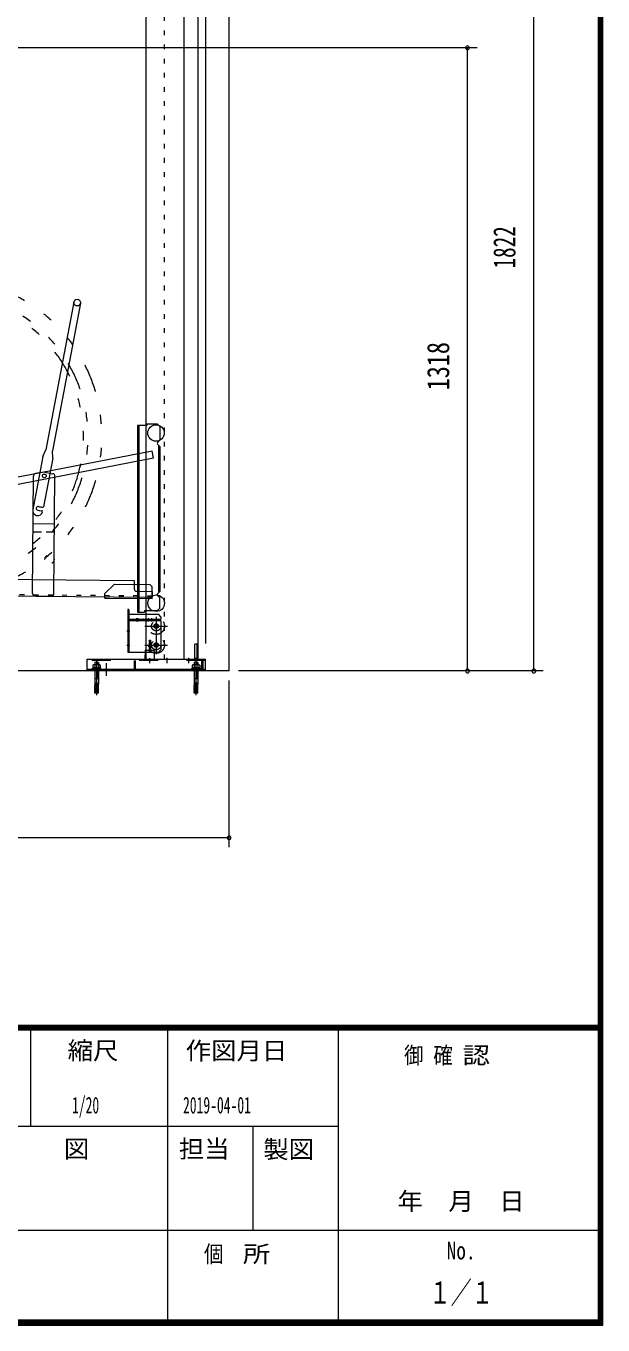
# Model space of a CAD drawing. Units: millimetres, scale not verified. Extents: x -5740 to 5740, y -4020 to 4020.
# Drawn here: x 4520 to 5740, y -4020 to -1272 of the extents above; entities that cross this region are included whole.
import ezdxf
from ezdxf.enums import TextEntityAlignment as Align

# ---------------------------------------------------------------- set-up
doc = ezdxf.new("R2010")
doc.units = ezdxf.units.MM
doc.header["$LTSCALE"] = 10
for name, pattern in [('USER1', [3, 1, -2]), ('USER2', [10, 4, -6]), ('USER4', [24, 12, -5, 2, -5]), ('USER6', [25, 6, -5, 2, -5, 2, -5])]:
    doc.linetypes.add(name, pattern=pattern)
for name, color, linetype, lineweight in [('0-2_2-03BODL', 7, 'Continuous', 18), ('0-B_2-F', 3, 'Continuous', 18), ('1-0_0-00', 4, 'Continuous', 18)]:
    doc.layers.add(name, color=color, linetype=linetype, lineweight=lineweight)
doc.styles.add('ＭＳ ゴシック', font='')
doc.styles.get('ＭＳ ゴシック').set_extended_font_data('MS Gothic')

msp = doc.modelspace()

# ---------------------------------------------------------------- linework, layer by layer
at = {"layer": '0-2_2-03BODL'}
for p, q in [((4949.32, -2636.58), (4949.32, -136.58)), ((4797.82, -2114.19), (4775.82, -2114.19)), ((4775.82, -2114.19), (4775.82, -2117.69)), ((4802.82, -2119.19), (4797.82, -2114.19)), ((4775.82, -2117.69), (4755.82, -2117.69)), ((4755.82, -2117.69), (4755.82, -2512.19)), ((4758.32, -2117.69), (4758.32, -2512.19)), ((4802.82, -2119.19), (4802.82, -2148.66)), ((4798.05, -2153.42), (4802.82, -2148.66)), ((4802.82, -2161.73), (4798.05, -2156.96)), ((4800.32, -2159.23), (4800.32, -2471.16)), ((4802.82, -2161.73), (4802.82, -2468.66)), ((4786.9, -2171.8), (3363.52, -2448.38)), ((4789.76, -2186.52), (3366.38, -2463.11)), ((4789.76, -2186.52), (4786.9, -2171.8)), ((4534.21, -2472.76), (4536.28, -2223.85)), ((4557.98, -2216.02), (4540.45, -2218.96)), ((4559.71, -2216.04), (4577.19, -2219.27)), ((4579.2, -2473.13), (4581.28, -2224.23)), ((4535.44, -2324.76), (4580.44, -2325.14)), ((4535.29, -2342.08), (4552.82, -2342.23)), ((4562.76, -2342.31), (4580.29, -2342.46)), ((3037, -2430.79), (4748.94, -2445.04)), ((4748.94, -2445.04), (4748.79, -2463.04)), ((3036.71, -2465.79), (4786.65, -2480.36)), ((4686.63, -2482.53), (4686.71, -2472.53)), ((4706.88, -2452.69), (4686.71, -2472.53)), ((4706.88, -2452.69), (4781.88, -2453.32)), ((4753.75, -2468.08), (4786.75, -2468.36)), ((4786.83, -2458.36), (4781.88, -2453.32)), ((4786.63, -2483.36), (4786.83, -2458.36)), ((4786.75, -2468.36), (4786.65, -2480.36)), ((4802.82, -2468.66), (4798.05, -2473.42)), ((4539.16, -2477.8), (4574.16, -2478.09)), ((4686.63, -2482.53), (4786.63, -2483.36)), ((4802.82, -2481.73), (4798.05, -2476.96)), ((4802.82, -2503.69), (4802.82, -2481.73)), ((4735.32, -2506.69), (4735.32, -2596.69)), ((4737.82, -2506.69), (4735.32, -2506.69)), ((4735.32, -2516.69), (4800.32, -2516.69)), ((4735.32, -2527.69), (4737.82, -2527.69)), ((4737.82, -2506.69), (4737.82, -2596.69)), ((4737.82, -2526.69), (4805.32, -2526.69)), ((4755.82, -2512.19), (4770.82, -2512.19)), ((4768.32, -2527.69), (4768.32, -2528.69)), ((4770.32, -2526.69), (4770.32, -2529.69)), ((4770.82, -2508.69), (4797.82, -2508.69)), ((4770.82, -2508.69), (4770.82, -2512.19)), ((4790.32, -2526.69), (4790.32, -2529.69)), ((4802.82, -2503.69), (4797.82, -2508.69)), ((4798.32, -2526.69), (4798.32, -2529.69)), ((4805.32, -2521.69), (4800.32, -2516.69)), ((4805.32, -2521.69), (4805.32, -2526.69)), ((4735.32, -2540.69), (4737.82, -2540.69)), ((4737.82, -2529.69), (4805.32, -2529.69)), ((4805.32, -2529.69), (4805.32, -2591.69)), ((4780.32, -2571.69), (4780.32, -2596.69)), ((4780.32, -2571.69), (4783.32, -2571.69)), ((4783.32, -2571.69), (4783.32, -2596.69)), ((4876.94, -2611.58), (4876.94, -2579.58)), ((4735.32, -2586.69), (4737.82, -2586.69)), ((4735.32, -2596.69), (4800.32, -2596.69)), ((4771.95, -2593.55), (4771.32, -2611.58)), ((4772.95, -2592.58), (4789.69, -2592.58)), ((4783.32, -2584.19), (4780.32, -2584.19)), ((4782.32, -2583.19), (4781.32, -2583.19)), ((4790.69, -2593.55), (4791.32, -2611.58)), ((4800.32, -2596.69), (4805.32, -2591.69)), ((4949.32, -2636.58), (1329.32, -2636.58)), ((4649.32, -2611.58), (4899.32, -2611.58)), ((4649.32, -2636.58), (4649.32, -2611.58)), ((4899.32, -2633.58), (4649.32, -2633.58)), ((4677.17, -2629.98), (4661.47, -2629.98)), ((4661.8, -2629.98), (4661.8, -2631.98)), ((4666.52, -2617.58), (4665.32, -2618.78)), ((4665.32, -2618.78), (4665.32, -2623.58)), ((4673.32, -2618.78), (4665.32, -2618.78)), ((4665.32, -2633.58), (4665.32, -2664.38)), ((4665.39, -2624.31), (4665.39, -2629.98)), ((4666.52, -2617.58), (4672.12, -2617.58)), ((4669.32, -2629.98), (4667.32, -2631.98)), ((4669.32, -2631.98), (4671.32, -2629.98)), ((4673.32, -2618.78), (4672.12, -2617.58)), ((4673.24, -2624.31), (4673.25, -2629.98)), ((4673.32, -2618.78), (4673.32, -2623.58)), ((4673.32, -2633.58), (4673.32, -2664.38)), ((4675.92, -2623.58), (4677.17, -2624.31)), ((4676.84, -2629.98), (4676.84, -2631.98)), ((4677.17, -2624.31), (4677.17, -2629.98)), ((4679.32, -2631.98), (4679.32, -2633.58)), ((4887.17, -2629.98), (4871.47, -2629.98)), ((4871.8, -2629.98), (4871.8, -2631.98)), ((4876.52, -2617.58), (4875.32, -2618.78)), ((4875.32, -2618.78), (4875.32, -2623.58)), ((4883.32, -2618.78), (4875.32, -2618.78)), ((4875.32, -2633.58), (4875.32, -2664.38)), ((4875.39, -2624.31), (4875.39, -2629.98)), ((4876.52, -2617.58), (4882.12, -2617.58)), ((4879.32, -2629.98), (4877.32, -2631.98)), ((4879.32, -2631.98), (4881.32, -2629.98)), ((4883.32, -2618.78), (4882.12, -2617.58)), ((4883.24, -2624.31), (4883.25, -2629.98)), ((4883.32, -2618.78), (4883.32, -2623.58)), ((4883.32, -2633.58), (4883.32, -2664.38)), ((4885.92, -2623.58), (4887.17, -2624.31)), ((4886.84, -2629.98), (4886.84, -2631.98)), ((4887.17, -2624.31), (4887.17, -2629.98)), ((4889.32, -2631.98), (4889.32, -2633.58)), ((4899.32, -2636.58), (4899.32, -2611.58)), ((4673.32, -2653.29), (4665.32, -2653.29)), ((4668.52, -2664.38), (4665.32, -2664.38)), ((4670.12, -2661.18), (4670.12, -2683.58)), ((4673.32, -2664.38), (4670.12, -2664.38)), ((4883.32, -2653.29), (4875.32, -2653.29)), ((4878.52, -2664.38), (4875.32, -2664.38)), ((4880.12, -2661.18), (4880.12, -2683.58)), ((4883.32, -2664.38), (4880.12, -2664.38)), ((4668.52, -2665.98), (4665.32, -2665.98)), ((4668.52, -2669.18), (4665.32, -2669.18)), ((4668.52, -2670.78), (4665.32, -2670.78)), ((4668.52, -2673.98), (4665.32, -2673.98)), ((4668.52, -2675.58), (4665.32, -2675.58)), ((4668.52, -2678.78), (4665.32, -2678.78)), ((4668.52, -2680.38), (4665.32, -2680.38)), ((4668.52, -2683.58), (4665.32, -2683.58)), ((4673.32, -2665.98), (4670.12, -2665.98)), ((4673.32, -2669.18), (4670.12, -2669.18)), ((4673.32, -2670.78), (4670.12, -2670.78)), ((4673.32, -2673.98), (4670.12, -2673.98)), ((4673.32, -2675.58), (4670.12, -2675.58)), ((4673.32, -2678.78), (4670.12, -2678.78)), ((4673.32, -2680.38), (4670.12, -2680.38)), ((4673.32, -2683.58), (4670.12, -2683.58)), ((4878.52, -2665.98), (4875.32, -2665.98)), ((4878.52, -2669.18), (4875.32, -2669.18)), ((4878.52, -2670.78), (4875.32, -2670.78)), ((4878.52, -2673.98), (4875.32, -2673.98)), ((4878.52, -2675.58), (4875.32, -2675.58)), ((4878.52, -2678.78), (4875.32, -2678.78)), ((4878.52, -2680.38), (4875.32, -2680.38)), ((4878.52, -2683.58), (4875.32, -2683.58)), ((4883.32, -2665.98), (4880.12, -2665.98)), ((4883.32, -2669.18), (4880.12, -2669.18)), ((4883.32, -2670.78), (4880.12, -2670.78)), ((4883.32, -2673.98), (4880.12, -2673.98)), ((4883.32, -2675.58), (4880.12, -2675.58)), ((4883.32, -2678.78), (4880.12, -2678.78)), ((4883.32, -2680.38), (4880.12, -2680.38)), ((4883.32, -2683.58), (4880.12, -2683.58))]:
    msp.add_line(p, q, dxfattribs=at)
at = {"layer": '0-2_2-03BODL', "color": 3}
for p, q in [((4774.32, -2611.58), (4774.32, -921.58)), ((4854.32, -2611.58), (4854.32, -921.58)), ((4884.32, -2611.58), (4884.32, -921.58)), ((4621.44, -1856.19), (4562.15, -2168.61)), ((4635.2, -1858.8), (4575.91, -2171.22)), ((4555.92, -2182.7), (4562.15, -2168.61)), ((4555.92, -2182.7), (4534.48, -2295.68)), ((4576.55, -2186.61), (4557.11, -2289.08)), ((4576.55, -2186.61), (4575.91, -2171.22)), ((4542.44, -2307.37), (4543.42, -2307.55)), ((4555.22, -2299), (4555.11, -2299.59)), ((4666.12, -2623.58), (4666.12, -2617.98)), ((4666.12, -2653.29), (4666.12, -2633.58)), ((4672.52, -2623.58), (4672.52, -2617.98)), ((4672.52, -2653.29), (4672.52, -2633.58)), ((4876.12, -2623.58), (4876.12, -2617.98)), ((4876.12, -2653.29), (4876.12, -2633.58)), ((4882.52, -2623.58), (4882.52, -2617.98)), ((4882.52, -2653.29), (4882.52, -2633.58)), ((4666.12, -2653.29), (4665.32, -2654.68)), ((4672.52, -2653.29), (4673.32, -2654.68)), ((4876.12, -2653.29), (4875.32, -2654.68)), ((4882.52, -2653.29), (4883.32, -2654.68))]:
    msp.add_line(p, q, dxfattribs=at)
at = {"layer": '0-2_2-03BODL', "linetype": 'USER1'}
for p, q in [((4812.82, -2611.58), (4812.82, -921.58)), ((3036.74, -2462.79), (4786.68, -2477.36)), ((4686.66, -2479.53), (4786.65, -2480.36))]:
    msp.add_line(p, q, dxfattribs=at)
at = {"layer": '0-2_2-03BODL', "color": 3, "linetype": 'USER4'}
for p, q in [((4753.32, -2524.69), (4753.32, -2531.69)), ((4756.18, -2524.69), (4756.18, -2531.69)), ((4778.32, -2524.69), (4778.32, -2531.69)), ((4785.32, -2524.69), (4785.32, -2531.69)), ((4795.32, -2522.06), (4795.32, -2561.33)), ((4733.32, -2551.69), (4739.82, -2551.69)), ((4771.17, -2541.69), (4819.44, -2541.69)), ((4733.32, -2581.69), (4739.82, -2581.69)), ((4771.17, -2581.69), (4819.44, -2581.69)), ((4795.32, -2562.06), (4795.32, -2601.33)), ((4778.32, -2584.19), (4780.32, -2584.19)), ((4781.32, -2609.69), (4781.32, -2620.02)), ((4817.82, -2608.58), (4817.82, -2620.02)), ((4863.32, -2608.58), (4863.32, -2620.02)), ((4879.32, -2608.58), (4879.32, -2687.58)), ((4663.32, -2633.58), (4663.32, -2636.58)), ((4669.32, -2613.58), (4669.32, -2687.58)), ((4675.32, -2633.58), (4675.32, -2636.58)), ((4683.32, -2633.58), (4683.32, -2636.58)), ((4689.32, -2619.91), (4689.32, -2646.76)), ((4695.32, -2633.58), (4695.32, -2636.58)), ((4873.32, -2633.58), (4873.32, -2636.58)), ((4885.32, -2633.58), (4885.32, -2636.58))]:
    msp.add_line(p, q, dxfattribs=at)
at = {"layer": '0-2_2-03BODL', "color": 3, "linetype": 'USER2'}
for p, q in [((4794.82, -2541.19), (4792.82, -2541.19)), ((4795.82, -2539.19), (4794.82, -2539.19)), ((4794.82, -2541.19), (4794.82, -2539.19)), ((4794.82, -2544.19), (4794.82, -2542.19)), ((4795.82, -2544.19), (4794.82, -2544.19)), ((4795.82, -2541.19), (4795.82, -2539.19)), ((4797.82, -2541.19), (4795.82, -2541.19)), ((4797.82, -2542.19), (4795.82, -2542.19)), ((4795.82, -2544.19), (4795.82, -2542.19)), ((4797.82, -2542.19), (4797.82, -2541.19)), ((4794.82, -2581.19), (4792.82, -2581.19)), ((4795.82, -2579.19), (4794.82, -2579.19)), ((4794.82, -2581.19), (4794.82, -2579.19)), ((4794.82, -2584.19), (4794.82, -2582.19)), ((4795.82, -2581.19), (4795.82, -2579.19)), ((4797.82, -2581.19), (4795.82, -2581.19)), ((4797.82, -2582.19), (4795.82, -2582.19)), ((4795.82, -2584.19), (4795.82, -2582.19)), ((4797.82, -2582.19), (4797.82, -2581.19)), ((4795.82, -2584.19), (4794.82, -2584.19)), ((4899.32, -2614.58), (4649.32, -2614.58)), ((4749.32, -2634.58), (4749.32, -2614.58)), ((4751.82, -2634.58), (4749.32, -2634.58)), ((4751.82, -2634.58), (4751.82, -2614.58)), ((4891.82, -2634.58), (4891.82, -2614.58)), ((4894.32, -2634.58), (4891.82, -2634.58)), ((4894.32, -2634.58), (4894.32, -2614.58))]:
    msp.add_line(p, q, dxfattribs=at)
for points in [[(4794.82, -2542.19), (4792.82, -2542.19), (4792.82, -2541.19)], [(4794.82, -2582.19), (4792.82, -2582.19), (4792.82, -2581.19)]]:
    msp.add_lwpolyline(points, dxfattribs=at)
at = {"layer": '0-2_2-03BODL'}
for points in [[(4881.69, -2611.58), (4881.69, -2579.58), (4876.94, -2579.58)], [(4679.32, -2631.98), (4659.32, -2631.98), (4659.32, -2633.58)], [(4675.92, -2623.58), (4662.72, -2623.58), (4661.47, -2624.31), (4661.47, -2629.98)], [(4889.32, -2631.98), (4869.32, -2631.98), (4869.32, -2633.58)], [(4885.92, -2623.58), (4872.72, -2623.58), (4871.47, -2624.31), (4871.47, -2629.98)], [(4665.32, -2669.18), (4665.32, -2665.98), (4666.12, -2664.38)], [(4670.12, -2661.18), (4668.52, -2661.18), (4668.52, -2683.58)], [(4673.32, -2669.18), (4673.32, -2665.98), (4672.52, -2664.38)], [(4875.32, -2669.18), (4875.32, -2665.98), (4876.12, -2664.38)], [(4880.12, -2661.18), (4878.52, -2661.18), (4878.52, -2683.58)], [(4883.32, -2669.18), (4883.32, -2665.98), (4882.52, -2664.38)], [(4665.32, -2673.98), (4665.32, -2670.78), (4666.12, -2669.18)], [(4665.32, -2678.78), (4665.32, -2675.58), (4666.12, -2673.98)], [(4665.32, -2683.58), (4665.32, -2680.38), (4666.12, -2678.78)], [(4673.32, -2673.98), (4673.32, -2670.78), (4672.52, -2669.18)], [(4673.32, -2678.78), (4673.32, -2675.58), (4672.52, -2673.98)], [(4673.32, -2683.58), (4673.32, -2680.38), (4672.52, -2678.78)], [(4875.32, -2673.98), (4875.32, -2670.78), (4876.12, -2669.18)], [(4875.32, -2678.78), (4875.32, -2675.58), (4876.12, -2673.98)], [(4875.32, -2683.58), (4875.32, -2680.38), (4876.12, -2678.78)], [(4883.32, -2673.98), (4883.32, -2670.78), (4882.52, -2669.18)], [(4883.32, -2678.78), (4883.32, -2675.58), (4882.52, -2673.98)], [(4883.32, -2683.58), (4883.32, -2680.38), (4882.52, -2678.78)]]:
    msp.add_lwpolyline(points, dxfattribs=at)
at = {"layer": '0-2_2-03BODL', "color": 3}
for centre, radius in [((4628.32, -1857.49), 7), ((4558.78, -2223.95), 4)]:
    msp.add_circle(centre, radius, dxfattribs=at)
at = {"layer": '0-2_2-03BODL'}
for centre, radius in [((4794.82, -2133.19), 17.5), ((4795.32, -2493.19), 17.5), ((4795.32, -2541.69), 4.1), ((4795.32, -2581.69), 4.1)]:
    msp.add_circle(centre, radius, dxfattribs=at)
at = {"layer": '0-2_2-03BODL', "linetype": 'USER1'}
msp.add_circle((4569.81, -2400.55), 9.6, dxfattribs=at)
at = {"layer": '0-2_2-03BODL', "color": 3, "linetype": 'USER2'}
for centre, radius in [((4795.32, -2541.69), 17.5), ((4795.32, -2541.69), 10), ((4795.32, -2541.69), 4.75), ((4795.32, -2581.69), 17.5), ((4795.32, -2581.69), 10), ((4795.32, -2581.69), 4.75)]:
    msp.add_circle(centre, radius, dxfattribs=at)
at = {"layer": '0-2_2-03BODL'}
for centre, radius, start, end in [((4799.82, -2155.19), 2.5, 135, 225), ((4541.28, -2223.89), 5, 99.52317, 179.52317), ((4558.8, -2220.95), 5, 79.52317, 99.52317), ((4576.28, -2224.18), 5, 359.52317, 79.52317), ((4753.79, -2463.08), 5, 179.52317, 269.52317), ((4539.21, -2472.8), 5, 179.52317, 269.52317), ((4574.21, -2473.09), 5, 269.52317, 359.52317), ((4799.82, -2475.19), 2.5, 135, 225), ((4769.32, -2527.69), 1, 90, 180), ((4769.32, -2528.69), 1, 180, 270), ((4772.95, -2593.58), 1, 90, 178), ((4781.32, -2584.19), 1, 90, 180), ((4782.32, -2584.19), 1, 0, 90), ((4789.69, -2593.58), 1, 2, 90), ((4663.43, -2626.61), 3.03, 49.56885, 90), ((4669.32, -2634.61), 11.02, 69.1357, 110.8643), ((4675.21, -2626.61), 3.03, 90, 130.42831), ((4873.43, -2626.61), 3.03, 49.56885, 90), ((4879.32, -2634.61), 11.02, 69.1357, 110.8643), ((4885.21, -2626.61), 3.03, 90, 130.42831)]:
    msp.add_arc(centre, radius, start, end, dxfattribs=at)
at = {"layer": '0-2_2-03BODL', "color": 3}
for centre, radius, start, end in [((4544.3, -2297.54), 10, 169.25487, 259.25487), ((4545.73, -2292.72), 4, 79.25487, 259.25487), ((4545.29, -2297.73), 10, 259.25487, 349.25487), ((4558.78, -2223.95), 74, 259.25487, 266.53187), ((4558.78, -2223.95), 66, 259.25487, 267.65887), ((4554.24, -2298.81), 1, 349.25487, 86.53187), ((4556.12, -2288.9), 1, 267.65887, 349.25487)]:
    msp.add_arc(centre, radius, start, end, dxfattribs=at)
at = {"layer": '0-2_2-03BODL', "color": 4, "linetype": 'USER6'}
for major_axis, start_param, end_param in [((-0.1, 330.2), 1.9393887, 6.2453577), ((-0.09, 300.2), 1.6841167, 6.2922093), ((-0.09, 290.2), 1.6844019, 6.2919207)]:
    msp.add_ellipse((4357.92, -2140.58), major_axis=major_axis, ratio=0.97706, start_param=start_param, end_param=end_param, dxfattribs=at)
at = {"layer": '0-B_2-F'}
for p, q in [((4899.32, 53.42), (4899.32, -2578.1)), ((5593.32, -2636.58), (5593.32, -814.58)), ((5473.32, -1318.58), (4054.96, -1318.58)), ((5453.32, -2636.58), (5453.32, -1318.58)), ((5613.32, -2636.58), (4969.32, -2636.58)), ((4949.32, -3009.34), (4949.32, -2656.58)), ((4949.32, -2989.34), (4029.32, -2989.34))]:
    msp.add_line(p, q, dxfattribs=at)
for centre, start, end in [((5453.32, -1318.58), 0, 180), ((5453.32, -1318.58), 180, 0), ((5453.32, -2636.58), 0, 180), ((5453.32, -2636.58), 180, 0), ((5593.32, -2636.58), 0, 180), ((5593.32, -2636.58), 180, 0), ((4949.32, -2989.34), 0, 180), ((4949.32, -2989.34), 180, 0)]:
    msp.add_arc(centre, 4, start, end, dxfattribs=at)
at = {"layer": '1-0_0-00', "color": 5}
for p, q in [((-5730.47, -3385.85), (5729.53, -3385.85)), ((5729.53, -3386.85), (-5730.47, -3386.85)), ((-5730.47, -3387.85), (5729.53, -3387.85)), ((5729.53, -3388.85), (-5730.47, -3388.85)), ((-5730.47, -3389.85), (5729.53, -3389.85)), ((5729.53, -3390.85), (-5730.47, -3390.85)), ((-5730.47, -3391.85), (5729.53, -3391.85)), ((5729.53, -3392.85), (-5730.47, -3392.85)), ((-5730.47, -3393.85), (5729.53, -3393.85)), ((5729.53, -3394.85), (-5730.47, -3394.85)), ((-5730.47, -3395.85), (5729.53, -3395.85)), ((4529.54, -3395.85), (4529.54, -3599.85)), ((4819.54, -4019.85), (4819.54, -3395.85)), ((5179.53, -3395.85), (5179.53, -4019.85)), ((5179.53, -3599.85), (3079.53, -3599.85)), ((4999.53, -3599.85), (4999.53, -3819.85)), ((5739.53, -3819.85), (3079.53, -3819.85))]:
    msp.add_line(p, q, dxfattribs=at)
for points in [[(5739.53, 4020.15), (-5740.47, 4020.15), (-5740.47, -4019.85), (5739.53, -4019.85)], [(5738.53, 4019.15), (5738.53, -4018.85), (-5739.47, -4018.85), (-5739.47, 4019.15)], [(5737.53, 4018.15), (5737.53, -4017.85), (-5738.47, -4017.85), (-5738.47, 4018.15)], [(5736.53, 4017.15), (5736.53, -4016.85), (-5737.47, -4016.85), (-5737.47, 4017.15)], [(5735.53, 4016.15), (5735.53, -4015.85), (-5736.47, -4015.85), (-5736.47, 4016.15)], [(5734.53, 4015.15), (5734.53, -4014.85), (-5735.47, -4014.85), (-5735.47, 4015.15)], [(5733.53, 4014.15), (5733.53, -4013.85), (-5734.47, -4013.85), (-5734.47, 4014.15)], [(5732.53, 4013.15), (5732.53, -4012.85), (-5733.47, -4012.85), (-5733.47, 4013.15)], [(5731.53, 4012.15), (5731.53, -4011.85), (-5732.47, -4011.85), (-5732.47, 4012.15)], [(5730.53, 4011.15), (5730.53, -4010.85), (-5731.47, -4010.85), (-5731.47, 4011.15)], [(5729.53, 4010.15), (5729.53, -4009.85), (-5730.47, -4009.85), (-5730.47, 4010.15)]]:
    msp.add_lwpolyline(points, close=True, dxfattribs=at)

# ---------------------------------------------------------------- texts
at = {"layer": '0-B_2-F', "color": 7, "style": 'ＭＳ ゴシック'}
for s, width, p in [('1822', 0.7, (5568.52, -1785.24)), ('1318', 0.8, (5428.52, -2042.89))]:
    msp.add_text(s, height=46.89, rotation=90, dxfattribs=dict(at, width=width)).set_placement(p, align=Align.BOTTOM_LEFT)
at = {"layer": '1-0_0-00', "color": 7, "style": 'ＭＳ ゴシック'}
for s, height, width, p in [('縮尺', 37.51, 1.05, (4608.09, -3469.33)), ('作図月日', 37.51, 1.05, (4857.65, -3469.73)), ('御 ', 35.43, 0.85, (5319.2, -3477.78)), ('確 ', 35.43, 0.85, (5380.95, -3477.78)), ('認', 35.43, 1.2, (5442.7, -3477.78)), ('1/20', 35.17, 0.6, (4617.41, -3582.93)), ('2019-04-01', 35.17, 0.6, (4851.93, -3582.93)), ('検\u3000\u3000図', 37.51, 1.05, (4439.09, -3677.33)), ('担当', 37.51, 1.05, (4843.09, -3677.33)), ('製図', 37.51, 1.05, (5021.49, -3678.31)), ('\u3000年\u3000月\u3000日', 37.51, 1.05, (5251.59, -3788.1)), ('No.', 37.51, 0.8, (5409.09, -3892.33)), ('個  ', 35.43, 0.85, (4896.09, -3898.01)), ('所', 35.43, 1.2, (4978.43, -3898.01)), ('１／１', 46.89, 0.7, (5372.73, -3988.85))]:
    msp.add_text(s, height=height, dxfattribs=dict(at, width=width)).set_placement(p, align=Align.BOTTOM_LEFT)

doc.saveas('drawing.dxf')
